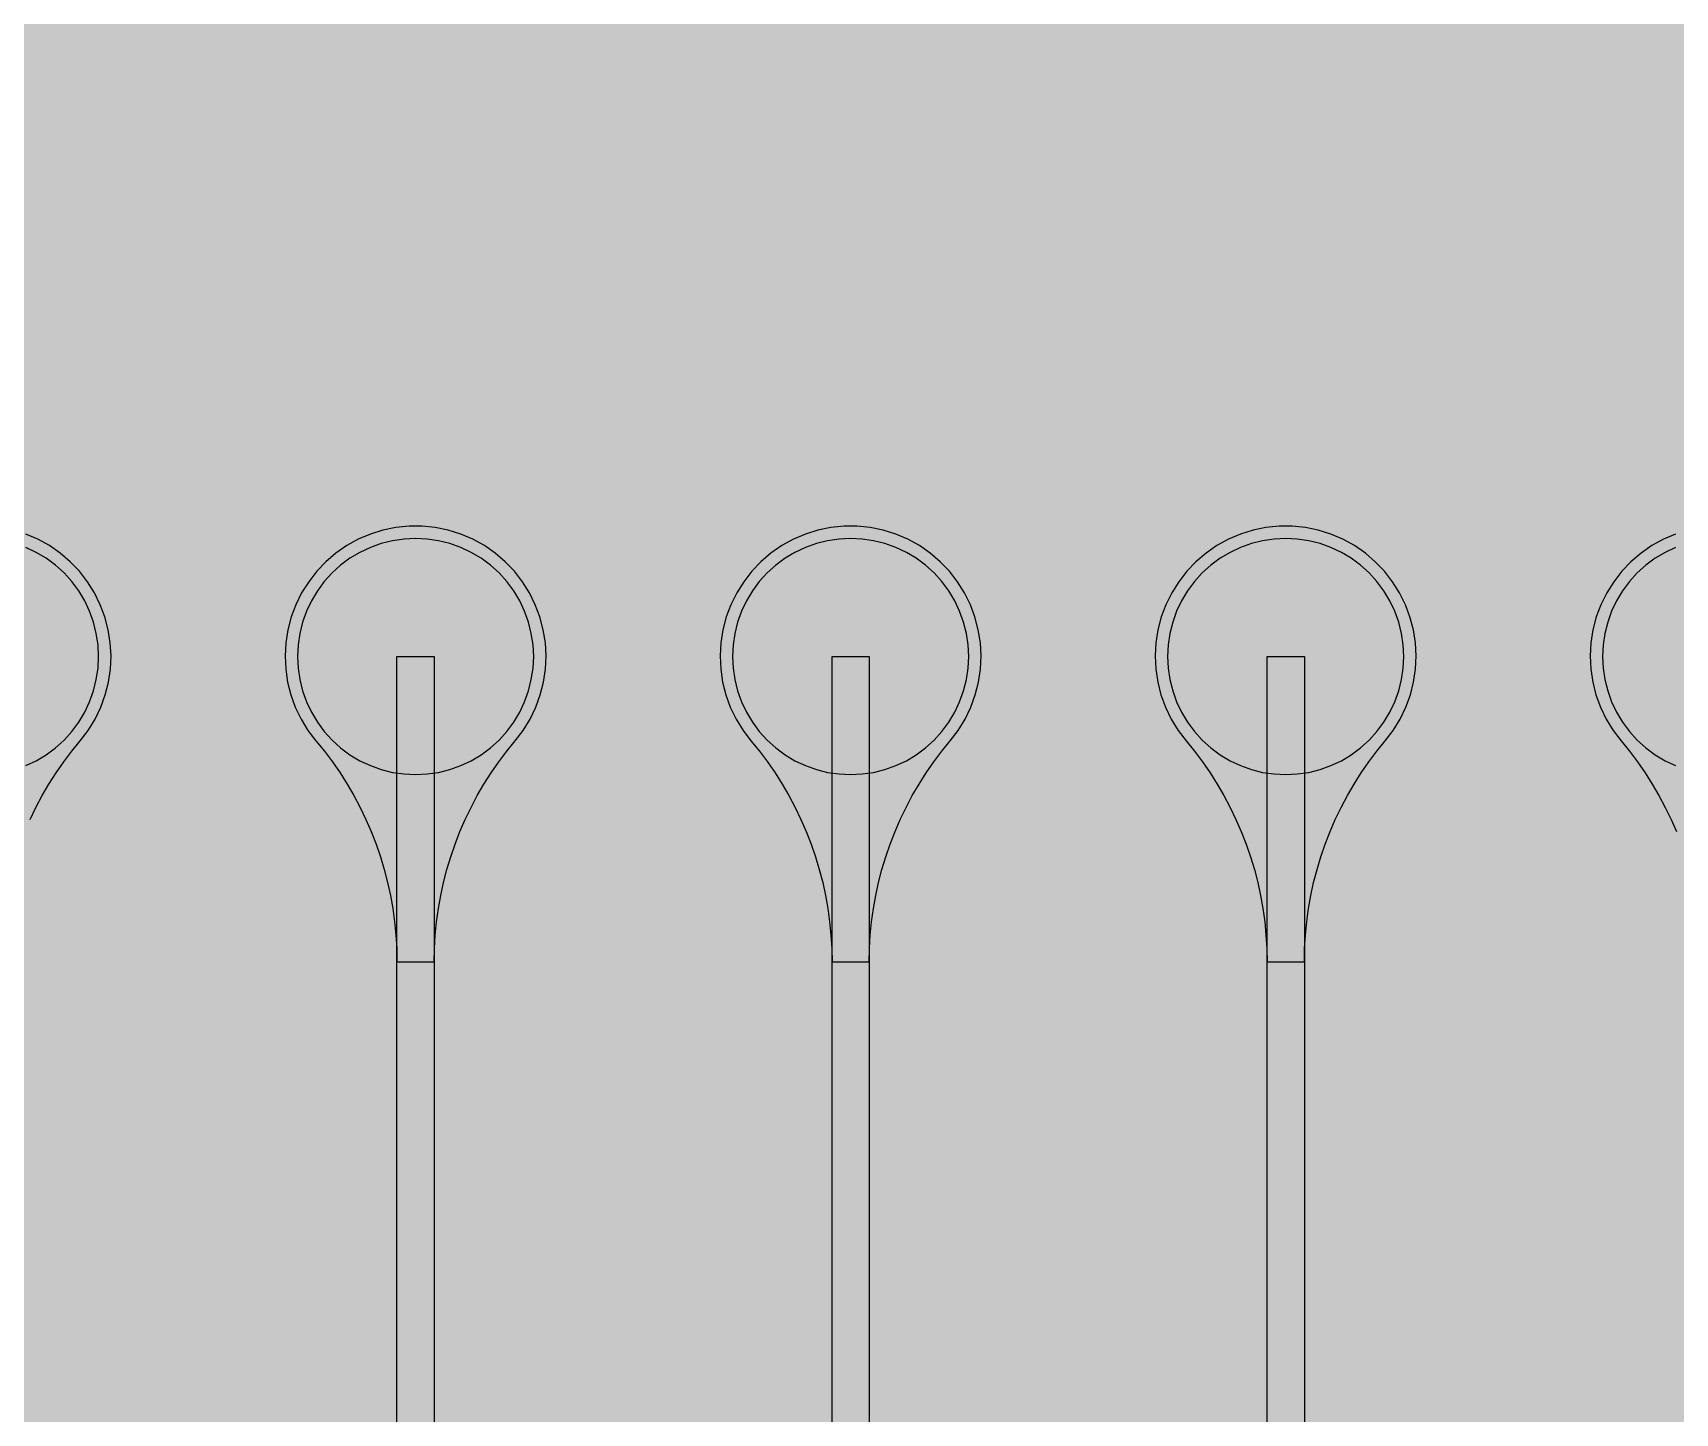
# Model space of a CAD drawing. Header units: metres. Extents: x -7220 to 10980, y -29667 to 1833.
# Drawn here: x 4835 to 6156, y -17651 to -16541 of the extents above; entities that cross this region are included whole.
import ezdxf

# ---------------------------------------------------------------- set-up
doc = ezdxf.new("R2010")
doc.units = ezdxf.units.M
for name, color, linetype in [('Metal1', 4, 'CONTINUOUS'), ('Polyimide', 7, 'CONTINUOUS'), ('Polyimide_Negative', 5, 'CONTINUOUS')]:
    doc.layers.add(name, color=color, linetype=linetype)

msp = doc.modelspace()

# ---------------------------------------------------------------- hatches: boundary and pattern name
at = {"layer": 'Polyimide'}
msp.add_hatch(color=7, dxfattribs=at).paths.add_polyline_path([(4099.4, -13861.6), (4142.6, -14152.8), (4214.2, -14438.4), (4313.4, -14715.5), (4439.2, -14981.7), (4590.6, -15234.2), (4766, -15470.7), (4963.7, -15688.8), (5181.8, -15886.5), (5418.3, -16061.9), (5670.8, -16213.3), (5936.9, -16339.1), (6214.1, -16438.3), (6499.7, -16509.9), (6790.9, -16553.1), (7085, -16567.5), (9980.4, -16567.5), (10058.8, -16571.4), (10136.4, -16582.9), (10212.6, -16601.9), (10286.5, -16628.4), (10357.5, -16662), (10424.8, -16702.3), (10487.9, -16749.1), (10546.1, -16801.8), (10598.8, -16860), (10645.6, -16923), (10685.9, -16990.4), (10719.5, -17061.4), (10745.9, -17135.3), (10765, -17211.4), (10776.5, -17289.1), (10780.4, -17367.5), (10780.4, -21957.3), (10741.6, -22012.9), (10706, -22070.6), (10673.6, -22130.1), (10644.5, -22191.4), (10618.9, -22254.2), (10596.8, -22318.2), (10578.3, -22383.5), (10563.4, -22449.6), (10552.2, -22516.5), (10544.7, -22583.8), (10541, -22651.5), (10541, -22719.3), (10544.7, -22787), (10552.2, -22854.4), (10563.4, -22921.2), (10578.3, -22987.4), (10596.8, -23052.6), (10618.9, -23116.7), (10644.5, -23179.5), (10673.6, -23240.7), (10706, -23300.3), (10741.6, -23357.9), (10780.4, -23413.5), (10780.4, -28667.5), (10776.5, -28745.9), (10765, -28823.6), (10745.9, -28899.7), (10719.5, -28973.6), (10685.9, -29044.6), (10645.6, -29112), (10598.8, -29175), (10546.1, -29233.2), (10487.9, -29285.9), (10424.8, -29332.7), (10357.5, -29373), (10286.5, -29406.6), (10212.6, -29433.1), (10136.4, -29452.1), (10058.8, -29463.6), (9980.4, -29467.5), (-6219.6, -29467.5), (-6298, -29463.6), (-6375.7, -29452.1), (-6451.9, -29433.1), (-6525.8, -29406.6), (-6596.7, -29373), (-6664.1, -29332.7), (-6727.1, -29285.9), (-6785.3, -29233.2), (-6838, -29175), (-6884.8, -29112), (-6925.2, -29044.6), (-6958.7, -28973.6), (-6985.2, -28899.7), (-7004.3, -28823.6), (-7015.8, -28745.9), (-7019.6, -28667.5), (-7019.6, -23426.3), (-6979.4, -23370.1), (-6942.3, -23311.6), (-6908.7, -23251.2), (-6878.5, -23189), (-6851.8, -23125.1), (-6828.8, -23059.9), (-6809.5, -22993.4), (-6794, -22926), (-6782.4, -22857.8), (-6774.6, -22789.1), (-6770.7, -22720), (-6770.7, -22650.8), (-6774.6, -22581.8), (-6782.4, -22513), (-6794, -22444.8), (-6809.5, -22377.4), (-6828.8, -22311), (-6851.8, -22245.7), (-6878.5, -22181.9), (-6908.7, -22119.7), (-6942.3, -22059.2), (-6979.4, -22000.8), (-7019.6, -21944.5), (-7019.6, -17367.5), (-7015.8, -17289.1), (-7004.3, -17211.4), (-6985.2, -17135.3), (-6958.7, -17061.4), (-6925.2, -16990.4), (-6884.8, -16923), (-6838, -16860), (-6785.3, -16801.8), (-6727.1, -16749.1), (-6664.1, -16702.3), (-6596.7, -16662), (-6525.8, -16628.4), (-6451.9, -16601.9), (-6375.7, -16582.9), (-6298, -16571.4), (-6219.6, -16567.5), (-3314, -16567.5), (-3019.9, -16553.1), (-2728.7, -16509.9), (-2443.1, -16438.3), (-2165.9, -16339.1), (-1899.8, -16213.3), (-1647.3, -16061.9), (-1410.8, -15886.5), (-1192.7, -15688.8), (-995, -15470.7), (-819.6, -15234.2), (-668.2, -14981.7), (-542.4, -14715.5), (-443.2, -14438.4), (-371.6, -14152.8), (-328.4, -13861.6), (-314, -13567.5), (-314, -13373.5), (-317.5, -13328.1), (-327.7, -13283.8), (-344.6, -13241.5), (-367.6, -13202.3), (-396.4, -13167), (-430.1, -13136.5), (-468, -13111.4), (-509.3, -13092.3), (-509.3, -13092.3), (-578.2, -13061.3), (-642.2, -13021.2), (-700.3, -12973), (-751.3, -12917.3), (-794.4, -12855.3), (-828.7, -12788.1), (-853.7, -12716.8), (-868.9, -12642.8), (-874, -12567.5), (-868.9, -12492.2), (-853.7, -12418.2), (-828.7, -12346.9), (-794.4, -12279.7), (-751.3, -12217.7), (-700.3, -12162), (-642.2, -12113.8), (-578.2, -12073.7), (-509.3, -12042.7), (-509.3, -12042.7), (-468, -12023.6), (-430.1, -11998.5), (-396.4, -11968), (-367.6, -11932.7), (-344.6, -11893.5), (-327.7, -11851.2), (-317.5, -11806.9), (-314, -11761.5), (-314, -11074.3), (-317.5, -11028.9), (-327.7, -10984.6), (-344.6, -10942.4), (-367.6, -10903.1), (-396.4, -10867.8), (-430.1, -10837.3), (-468, -10812.2), (-509.3, -10793.2), (-509.3, -10793.2), (-578.2, -10762.1), (-642.2, -10722.1), (-700.3, -10673.8), (-751.3, -10618.1), (-794.4, -10556.1), (-828.7, -10488.9), (-853.7, -10417.6), (-868.9, -10343.7), (-874, -10268.3), (-868.9, -10193), (-853.7, -10119), (-828.7, -10047.8), (-794.4, -9980.5), (-751.3, -9918.5), (-700.3, -9862.9), (-642.2, -9814.6), (-578.2, -9774.6), (-509.3, -9743.5), (-509.3, -9743.5), (-468, -9724.5), (-430.1, -9699.4), (-396.4, -9668.8), (-367.6, -9633.5), (-344.6, -9594.3), (-327.7, -9552), (-317.5, -9507.7), (-314, -9462.4), (-314, -8775.1), (-317.5, -8729.8), (-327.7, -8685.5), (-344.6, -8643.2), (-367.6, -8604), (-396.4, -8568.7), (-430.1, -8538.1), (-468, -8513), (-509.3, -8494), (-509.3, -8494), (-578.2, -8462.9), (-642.2, -8422.9), (-700.3, -8374.6), (-751.3, -8319), (-794.4, -8257), (-828.7, -8189.7), (-853.7, -8118.5), (-868.9, -8044.5), (-874, -7969.2), (-868.9, -7893.8), (-853.7, -7819.9), (-828.7, -7748.6), (-794.4, -7681.4), (-751.3, -7619.4), (-700.3, -7563.7), (-642.2, -7515.4), (-578.2, -7475.4), (-509.3, -7444.3), (-509.3, -7444.3), (-468, -7425.3), (-430.1, -7400.2), (-396.4, -7369.7), (-367.6, -7334.4), (-344.6, -7295.1), (-327.7, -7252.9), (-317.5, -7208.6), (-314, -7163.2), (-314, -6476), (-317.5, -6430.6), (-327.7, -6386.3), (-344.6, -6344), (-367.6, -6304.8), (-396.4, -6269.5), (-430.1, -6239), (-468, -6213.9), (-509.3, -6194.8), (-509.3, -6194.8), (-578.2, -6163.8), (-642.2, -6123.7), (-700.3, -6075.5), (-751.3, -6019.8), (-794.4, -5957.8), (-828.7, -5890.6), (-853.7, -5819.3), (-868.9, -5745.3), (-874, -5670), (-868.9, -5594.7), (-853.7, -5520.7), (-828.7, -5449.4), (-794.4, -5382.2), (-751.3, -5320.2), (-700.3, -5264.5), (-642.2, -5216.3), (-578.2, -5176.2), (-509.3, -5145.2), (-509.3, -5145.2), (-468, -5126.1), (-430.1, -5101), (-396.4, -5070.5), (-367.6, -5035.2), (-344.6, -4996), (-327.7, -4953.7), (-317.5, -4909.4), (-314, -4864), (-314, 380), (-314, 1532.5), (-269, 1532.5), (-268.8, 1525.6), (-268.1, 1518.8), (-267, 1512), (-265.4, 1505.3), (-263.4, 1498.7), (-261, 1492.3), (-258.2, 1486.1), (-254.9, 1480), (-251.3, 1474.2), (-247.3, 1468.6), (-242.9, 1463.3), (-238.2, 1458.3), (-233.2, 1453.6), (-227.9, 1449.2), (-222.3, 1445.2), (-216.5, 1441.6), (-210.4, 1438.3), (-204.2, 1435.5), (-197.8, 1433.1), (-191.2, 1431.1), (-184.5, 1429.5), (-177.7, 1428.4), (-170.9, 1427.7), (-164, 1427.5), (-157.1, 1427.7), (-150.3, 1428.4), (-143.5, 1429.5), (-136.8, 1431.1), (-130.2, 1433.1), (-123.8, 1435.5), (-117.6, 1438.3), (-111.5, 1441.6), (-105.7, 1445.2), (-100.1, 1449.2), (-94.8, 1453.6), (-89.8, 1458.3), (-85.1, 1463.3), (-80.7, 1468.6), (-76.7, 1474.2), (-73.1, 1480), (-69.8, 1486.1), (-67, 1492.3), (-64.6, 1498.7), (-62.6, 1505.3), (-61, 1512), (-59.9, 1518.8), (-59.2, 1525.6), (-59, 1532.5), (1786, 1532.5), (3835, 1532.5), (3835.2, 1539), (3835.9, 1545.6), (3836.9, 1552), (3838.4, 1558.4), (3840.3, 1564.6), (3842.6, 1570.8), (3845.3, 1576.7), (3848.4, 1582.5), (3851.9, 1588.1), (3855.7, 1593.4), (3859.8, 1598.4), (3864.3, 1603.2), (3869.1, 1607.7), (3874.1, 1611.8), (3879.4, 1615.6), (3885, 1619.1), (3890.8, 1622.2), (3896.7, 1624.9), (3902.9, 1627.2), (3909.1, 1629.1), (3915.5, 1630.6), (3921.9, 1631.6), (3928.5, 1632.3), (3935, 1632.5), (3941.5, 1632.3), (3948.1, 1631.6), (3954.5, 1630.6), (3960.9, 1629.1), (3967.1, 1627.2), (3973.3, 1624.9), (3979.2, 1622.2), (3985, 1619.1), (3990.6, 1615.6), (3995.9, 1611.8), (4000.9, 1607.7), (4005.7, 1603.2), (4010.2, 1598.4), (4014.3, 1593.4), (4018.1, 1588.1), (4021.6, 1582.5), (4024.7, 1576.7), (4027.4, 1570.8), (4029.7, 1564.6), (4031.6, 1558.4), (4033.1, 1552), (4034.1, 1545.6), (4034.8, 1539), (4035, 1532.5), (4085, 1532.5), (4085, 380), (4085, 330), (4085, -4864), (4088.5, -4909.4), (4098.7, -4953.7), (4115.6, -4996), (4138.6, -5035.2), (4167.4, -5070.5), (4201.1, -5101), (4239, -5126.1), (4280.3, -5145.2), (4280.3, -5145.2), (4349.2, -5176.2), (4413.2, -5216.3), (4471.3, -5264.5), (4522.3, -5320.2), (4565.4, -5382.2), (4599.7, -5449.4), (4624.7, -5520.7), (4639.9, -5594.7), (4645, -5670), (4639.9, -5745.3), (4624.7, -5819.3), (4599.7, -5890.6), (4565.4, -5957.8), (4522.3, -6019.8), (4471.3, -6075.5), (4413.2, -6123.7), (4349.2, -6163.8), (4280.3, -6194.8), (4239, -6213.9), (4201.1, -6239), (4167.4, -6269.5), (4138.6, -6304.8), (4115.6, -6344), (4098.7, -6386.3), (4088.5, -6430.6), (4085, -6476), (4085, -13567.5), (4099.4, -13861.6)])

# ---------------------------------------------------------------- linework, layer by layer
at = {"layer": 'Metal1'}
for points in [[(5157.9, -17288.1), (5158.1, -17277.3), (5158.7, -17266.6), (5159.8, -17255.9), (5161.2, -17245.3), (5163.1, -17234.7), (5165.4, -17224.2), (5168.1, -17213.9), (5171.2, -17203.6), (5174.7, -17193.4), (5178.6, -17183.4), (5182.8, -17173.6), (5187.5, -17163.9), (5192.5, -17154.4), (5197.9, -17145.1), (5203.7, -17136.1), (5209.8, -17127.3), (5216.2, -17118.7), (5223, -17110.4), (5229.4, -17101.9), (5235, -17092.9), (5239.6, -17083.3), (5243.2, -17073.4), (5245.8, -17063.1), (5247.4, -17052.6), (5247.9, -17042), (5247.3, -17031.4), (5245.6, -17020.9), (5242.9, -17010.7), (5239.2, -17000.8), (5234.5, -16991.3), (5228.9, -16982.3), (5222.4, -16973.9), (5215, -16966.2), (5207, -16959.3), (5198.3, -16953.3), (5189, -16948.2), (5179.2, -16944), (5169.1, -16940.8), (5158.7, -16938.7), (5148.2, -16937.6), (5137.6, -16937.6), (5127, -16938.7), (5116.6, -16940.8), (5106.5, -16944), (5096.8, -16948.2), (5087.5, -16953.3), (5078.8, -16959.3), (5070.7, -16966.2), (5063.4, -16973.9), (5056.9, -16982.3), (5051.2, -16991.3), (5046.5, -17000.8), (5042.8, -17010.7), (5040.1, -17020.9), (5038.5, -17031.4), (5037.9, -17042), (5038.4, -17052.6), (5039.9, -17063.1), (5042.5, -17073.4), (5046.1, -17083.3), (5050.8, -17092.9), (5056.3, -17101.9), (5062.7, -17110.4), (5069.5, -17118.7), (5076, -17127.3), (5082.1, -17136.1), (5087.8, -17145.1), (5093.2, -17154.4), (5098.3, -17163.9), (5102.9, -17173.6), (5107.2, -17183.4), (5111.1, -17193.4), (5114.6, -17203.6), (5117.7, -17213.9), (5120.4, -17224.2), (5122.7, -17234.7), (5124.5, -17245.3), (5126, -17255.9), (5127, -17266.6), (5127.7, -17277.3), (5127.9, -17288.1), (5157.9, -17288.1)], [(5507.9, -17288.1), (5508.1, -17277.3), (5508.7, -17266.6), (5509.8, -17255.9), (5511.2, -17245.3), (5513.1, -17234.7), (5515.4, -17224.2), (5518.1, -17213.9), (5521.2, -17203.6), (5524.7, -17193.4), (5528.6, -17183.4), (5532.8, -17173.6), (5537.5, -17163.9), (5542.5, -17154.4), (5547.9, -17145.1), (5553.7, -17136.1), (5559.8, -17127.3), (5566.2, -17118.7), (5573, -17110.4), (5579.4, -17101.9), (5585, -17092.9), (5589.6, -17083.3), (5593.2, -17073.4), (5595.8, -17063.1), (5597.4, -17052.6), (5597.9, -17042), (5597.3, -17031.4), (5595.6, -17020.9), (5592.9, -17010.7), (5589.2, -17000.8), (5584.5, -16991.3), (5578.9, -16982.3), (5572.4, -16973.9), (5565, -16966.2), (5557, -16959.3), (5548.3, -16953.3), (5539, -16948.2), (5529.2, -16944), (5519.1, -16940.8), (5508.7, -16938.7), (5498.2, -16937.6), (5487.6, -16937.6), (5477, -16938.7), (5466.6, -16940.8), (5456.5, -16944), (5446.8, -16948.2), (5437.5, -16953.3), (5428.8, -16959.3), (5420.7, -16966.2), (5413.4, -16973.9), (5406.9, -16982.3), (5401.2, -16991.3), (5396.5, -17000.8), (5392.8, -17010.7), (5390.1, -17020.9), (5388.5, -17031.4), (5387.9, -17042), (5388.4, -17052.6), (5389.9, -17063.1), (5392.5, -17073.4), (5396.1, -17083.3), (5400.8, -17092.9), (5406.3, -17101.9), (5412.7, -17110.4), (5419.5, -17118.7), (5426, -17127.3), (5432.1, -17136.1), (5437.8, -17145.1), (5443.2, -17154.4), (5448.3, -17163.9), (5452.9, -17173.6), (5457.2, -17183.4), (5461.1, -17193.4), (5464.6, -17203.6), (5467.7, -17213.9), (5470.4, -17224.2), (5472.7, -17234.7), (5474.5, -17245.3), (5476, -17255.9), (5477, -17266.6), (5477.7, -17277.3), (5477.9, -17288.1), (5507.9, -17288.1)], [(5857.9, -17288.1), (5858.1, -17277.3), (5858.7, -17266.6), (5859.8, -17255.9), (5861.2, -17245.3), (5863.1, -17234.7), (5865.4, -17224.2), (5868.1, -17213.9), (5871.2, -17203.6), (5874.7, -17193.4), (5878.6, -17183.4), (5882.8, -17173.6), (5887.5, -17163.9), (5892.5, -17154.4), (5897.9, -17145.1), (5903.7, -17136.1), (5909.8, -17127.3), (5916.2, -17118.7), (5923, -17110.4), (5929.4, -17101.9), (5935, -17092.9), (5939.6, -17083.3), (5943.2, -17073.4), (5945.8, -17063.1), (5947.4, -17052.6), (5947.9, -17042), (5947.3, -17031.4), (5945.6, -17020.9), (5942.9, -17010.7), (5939.2, -17000.8), (5934.5, -16991.3), (5928.9, -16982.3), (5922.4, -16973.9), (5915, -16966.2), (5907, -16959.3), (5898.3, -16953.3), (5889, -16948.2), (5879.2, -16944), (5869.1, -16940.8), (5858.7, -16938.7), (5848.2, -16937.6), (5837.6, -16937.6), (5827, -16938.7), (5816.6, -16940.8), (5806.5, -16944), (5796.8, -16948.2), (5787.5, -16953.3), (5778.8, -16959.3), (5770.7, -16966.2), (5763.4, -16973.9), (5756.9, -16982.3), (5751.2, -16991.3), (5746.5, -17000.8), (5742.8, -17010.7), (5740.1, -17020.9), (5738.5, -17031.4), (5737.9, -17042), (5738.4, -17052.6), (5739.9, -17063.1), (5742.5, -17073.4), (5746.1, -17083.3), (5750.8, -17092.9), (5756.3, -17101.9), (5762.7, -17110.4), (5769.5, -17118.7), (5776, -17127.3), (5782.1, -17136.1), (5787.8, -17145.1), (5793.2, -17154.4), (5798.3, -17163.9), (5802.9, -17173.6), (5807.2, -17183.4), (5811.1, -17193.4), (5814.6, -17203.6), (5817.7, -17213.9), (5820.4, -17224.2), (5822.7, -17234.7), (5824.5, -17245.3), (5826, -17255.9), (5827, -17266.6), (5827.7, -17277.3), (5827.9, -17288.1), (5857.9, -17288.1)]]:
    msp.add_lwpolyline(points, close=True, dxfattribs=at)
for points in [[(4832.8, -17173.6), (4837.5, -17163.9), (4842.5, -17154.4), (4847.9, -17145.1), (4853.7, -17136.1), (4859.8, -17127.3), (4866.2, -17118.7), (4873, -17110.4), (4879.4, -17101.9), (4885, -17092.9), (4889.6, -17083.3), (4893.2, -17073.4), (4895.8, -17063.1), (4897.4, -17052.6), (4897.9, -17042), (4897.3, -17031.4), (4895.6, -17020.9), (4892.9, -17010.7), (4889.2, -17000.8), (4884.5, -16991.3), (4878.9, -16982.3), (4872.4, -16973.9), (4865, -16966.2), (4857, -16959.3), (4848.3, -16953.3), (4839, -16948.2), (4829.2, -16944)], [(6156.5, -16944), (6146.8, -16948.2), (6137.5, -16953.3), (6128.8, -16959.3), (6120.7, -16966.2), (6113.4, -16973.9), (6106.9, -16982.3), (6101.2, -16991.3), (6096.5, -17000.8), (6092.8, -17010.7), (6090.1, -17020.9), (6088.5, -17031.4), (6087.9, -17042), (6088.4, -17052.6), (6089.9, -17063.1), (6092.5, -17073.4), (6096.1, -17083.3), (6100.8, -17092.9), (6106.3, -17101.9), (6112.7, -17110.4), (6119.5, -17118.7), (6126, -17127.3), (6132.1, -17136.1), (6137.8, -17145.1), (6143.2, -17154.4), (6148.3, -17163.9), (6152.9, -17173.6), (6157.2, -17183.4)], [(9381.9, -19266.6), (9381.9, -18027.4), (9352.5, -17998), (5172.5, -17998), (5138.8, -17968.7), (5127.9, -17816), (5127.9, -17042.5), (5157.9, -17042.5), (5157.9, -17816), (5146.9, -17965.3), (5173.3, -17996), (9353.3, -17996), (9383.9, -18026.6), (9383.9, -19267.4)], [(9391.9, -19276.6), (9391.9, -18017.4), (9362.5, -17988), (5522.5, -17988), (5488.8, -17958.7), (5477.9, -17808), (5477.9, -17042.5), (5507.9, -17042.5), (5507.9, -17808), (5497, -17955.3), (5523.3, -17986), (9363.3, -17986), (9393.9, -18016.6), (9393.9, -19277.4)], [(9401.9, -19286.6), (9401.9, -18007.4), (9372.5, -17978), (5872.5, -17978), (5838.7, -17948.7), (5827.9, -17800), (5827.9, -17042.5), (5857.9, -17042.5), (5857.9, -17800), (5847, -17945.3), (5873.3, -17976), (9373.3, -17976), (9403.9, -18006.6), (9403.9, -19287.4)]]:
    msp.add_lwpolyline(points, dxfattribs=at)
at = {"layer": 'Polyimide_Negative'}
for points in [[(5237.9, -17042.5), (5237.4, -17033.2), (5236, -17024), (5233.8, -17014.9), (5230.6, -17006.1), (5226.7, -16997.7), (5221.9, -16989.7), (5216.3, -16982.2), (5210.1, -16975.3), (5203.1, -16969.1), (5195.7, -16963.5), (5187.7, -16958.7), (5179.2, -16954.7), (5170.5, -16951.6), (5161.4, -16949.3), (5152.2, -16948), (5142.9, -16947.5), (5133.6, -16948), (5124.3, -16949.3), (5115.3, -16951.6), (5106.5, -16954.7), (5098.1, -16958.7), (5090.1, -16963.5), (5082.6, -16969.1), (5075.7, -16975.3), (5069.4, -16982.2), (5063.9, -16989.7), (5059.1, -16997.7), (5055.1, -17006.1), (5052, -17014.9), (5049.7, -17024), (5048.3, -17033.2), (5047.9, -17042.5), (5048.3, -17051.8), (5049.7, -17061), (5052, -17070.1), (5055.1, -17078.9), (5059.1, -17087.3), (5063.9, -17095.3), (5069.4, -17102.8), (5075.7, -17109.7), (5082.6, -17115.9), (5090.1, -17121.5), (5098.1, -17126.3), (5106.5, -17130.3), (5115.3, -17133.4), (5124.3, -17135.7), (5133.6, -17137), (5142.9, -17137.5), (5152.2, -17137), (5161.4, -17135.7), (5170.5, -17133.4), (5179.2, -17130.3), (5187.7, -17126.3), (5195.7, -17121.5), (5203.1, -17115.9), (5210.1, -17109.7), (5216.3, -17102.8), (5221.9, -17095.3), (5226.7, -17087.3), (5230.6, -17078.9), (5233.8, -17070.1), (5236, -17061), (5237.4, -17051.8), (5237.9, -17042.5)], [(5587.9, -17042.5), (5587.4, -17033.2), (5586, -17024), (5583.8, -17014.9), (5580.6, -17006.1), (5576.7, -16997.7), (5571.9, -16989.7), (5566.3, -16982.2), (5560.1, -16975.3), (5553.1, -16969.1), (5545.7, -16963.5), (5537.7, -16958.7), (5529.2, -16954.7), (5520.5, -16951.6), (5511.4, -16949.3), (5502.2, -16948), (5492.9, -16947.5), (5483.6, -16948), (5474.3, -16949.3), (5465.3, -16951.6), (5456.5, -16954.7), (5448.1, -16958.7), (5440.1, -16963.5), (5432.6, -16969.1), (5425.7, -16975.3), (5419.4, -16982.2), (5413.9, -16989.7), (5409.1, -16997.7), (5405.1, -17006.1), (5402, -17014.9), (5399.7, -17024), (5398.3, -17033.2), (5397.9, -17042.5), (5398.3, -17051.8), (5399.7, -17061), (5402, -17070.1), (5405.1, -17078.9), (5409.1, -17087.3), (5413.9, -17095.3), (5419.4, -17102.8), (5425.7, -17109.7), (5432.6, -17115.9), (5440.1, -17121.5), (5448.1, -17126.3), (5456.5, -17130.3), (5465.3, -17133.4), (5474.3, -17135.7), (5483.6, -17137), (5492.9, -17137.5), (5502.2, -17137), (5511.4, -17135.7), (5520.5, -17133.4), (5529.2, -17130.3), (5537.7, -17126.3), (5545.7, -17121.5), (5553.1, -17115.9), (5560.1, -17109.7), (5566.3, -17102.8), (5571.9, -17095.3), (5576.7, -17087.3), (5580.6, -17078.9), (5583.8, -17070.1), (5586, -17061), (5587.4, -17051.8), (5587.9, -17042.5)], [(5937.9, -17042.5), (5937.4, -17033.2), (5936, -17024), (5933.8, -17014.9), (5930.6, -17006.1), (5926.7, -16997.7), (5921.9, -16989.7), (5916.3, -16982.2), (5910.1, -16975.3), (5903.1, -16969.1), (5895.7, -16963.5), (5887.7, -16958.7), (5879.2, -16954.7), (5870.5, -16951.6), (5861.4, -16949.3), (5852.2, -16948), (5842.9, -16947.5), (5833.6, -16948), (5824.3, -16949.3), (5815.3, -16951.6), (5806.5, -16954.7), (5798.1, -16958.7), (5790.1, -16963.5), (5782.6, -16969.1), (5775.7, -16975.3), (5769.4, -16982.2), (5763.9, -16989.7), (5759.1, -16997.7), (5755.1, -17006.1), (5752, -17014.9), (5749.7, -17024), (5748.3, -17033.2), (5747.9, -17042.5), (5748.3, -17051.8), (5749.7, -17061), (5752, -17070.1), (5755.1, -17078.9), (5759.1, -17087.3), (5763.9, -17095.3), (5769.4, -17102.8), (5775.7, -17109.7), (5782.6, -17115.9), (5790.1, -17121.5), (5798.1, -17126.3), (5806.5, -17130.3), (5815.3, -17133.4), (5824.3, -17135.7), (5833.6, -17137), (5842.9, -17137.5), (5852.2, -17137), (5861.4, -17135.7), (5870.5, -17133.4), (5879.2, -17130.3), (5887.7, -17126.3), (5895.7, -17121.5), (5903.1, -17115.9), (5910.1, -17109.7), (5916.3, -17102.8), (5921.9, -17095.3), (5926.7, -17087.3), (5930.6, -17078.9), (5933.8, -17070.1), (5936, -17061), (5937.4, -17051.8), (5937.9, -17042.5)]]:
    msp.add_lwpolyline(points, close=True, dxfattribs=at)
for points in [[(4829.2, -17130.3), (4837.7, -17126.3), (4845.7, -17121.5), (4853.1, -17115.9), (4860.1, -17109.7), (4866.3, -17102.8), (4871.9, -17095.3), (4876.7, -17087.3), (4880.6, -17078.9), (4883.8, -17070.1), (4886, -17061), (4887.4, -17051.8), (4887.9, -17042.5), (4887.9, -17042.5), (4887.4, -17033.2), (4886, -17024), (4883.8, -17014.9), (4880.6, -17006.1), (4876.7, -16997.7), (4871.9, -16989.7), (4866.3, -16982.2), (4860.1, -16975.3), (4853.1, -16969.1), (4845.7, -16963.5), (4837.7, -16958.7), (4829.2, -16954.7)], [(6156.5, -16954.7), (6148.1, -16958.7), (6140.1, -16963.5), (6132.6, -16969.1), (6125.7, -16975.3), (6119.4, -16982.2), (6113.9, -16989.7), (6109.1, -16997.7), (6105.1, -17006.1), (6102, -17014.9), (6099.7, -17024), (6098.3, -17033.2), (6097.9, -17042.5), (6098.3, -17051.8), (6099.7, -17061), (6102, -17070.1), (6105.1, -17078.9), (6109.1, -17087.3), (6113.9, -17095.3), (6119.4, -17102.8), (6125.7, -17109.7), (6132.6, -17115.9), (6140.1, -17121.5), (6148.1, -17126.3), (6156.5, -17130.3)]]:
    msp.add_lwpolyline(points, dxfattribs=at)

doc.saveas('drawing.dxf')
